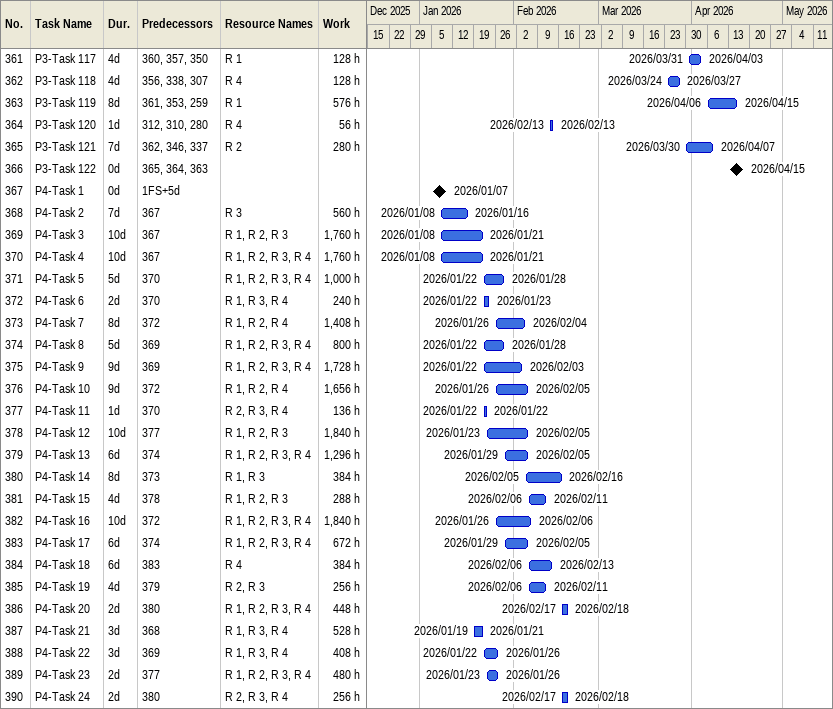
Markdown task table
| ID | Task | Duration | Start | Finish | Predecessors | Resources | Work (h) |
|---|---|---|---|---|---|---|---|
| 361 | P3-Task 117 | 4d | 2026-03-31 | 2026-04-03 | 360, 357, 350 | R 1 | 128 |
| 362 | P3-Task 118 | 4d | 2026-03-24 | 2026-03-27 | 356, 338, 307 | R 4 | 128 |
| 363 | P3-Task 119 | 8d | 2026-04-06 | 2026-04-15 | 361, 353, 259 | R 1 | 576 |
| 364 | P3-Task 120 | 1d | 2026-02-13 | 2026-02-13 | 312, 310, 280 | R 4 | 56 |
| 365 | P3-Task 121 | 7d | 2026-03-30 | 2026-04-07 | 362, 346, 337 | R 2 | 280 |
| 366 | P3-Task 122 | 0d | 2026-04-15 | 2026-04-15 | 365, 364, 363 |  |  |
| 367 | P4-Task 1 | 0d | 2026-01-07 | 2026-01-07 | 1FS+5d |  |  |
| 368 | P4-Task 2 | 7d | 2026-01-08 | 2026-01-16 | 367 | R 3 | 560 |
| 369 | P4-Task 3 | 10d | 2026-01-08 | 2026-01-21 | 367 | R 1, R 2, R 3 | 1760 |
| 370 | P4-Task 4 | 10d | 2026-01-08 | 2026-01-21 | 367 | R 1, R 2, R 3, R 4 | 1760 |
| 371 | P4-Task 5 | 5d | 2026-01-22 | 2026-01-28 | 370 | R 1, R 2, R 3, R 4 | 1000 |
| 372 | P4-Task 6 | 2d | 2026-01-22 | 2026-01-23 | 370 | R 1, R 3, R 4 | 240 |
| 373 | P4-Task 7 | 8d | 2026-01-26 | 2026-02-04 | 372 | R 1, R 2, R 4 | 1408 |
| 374 | P4-Task 8 | 5d | 2026-01-22 | 2026-01-28 | 369 | R 1, R 2, R 3, R 4 | 800 |
| 375 | P4-Task 9 | 9d | 2026-01-22 | 2026-02-03 | 369 | R 1, R 2, R 3, R 4 | 1728 |
| 376 | P4-Task 10 | 9d | 2026-01-26 | 2026-02-05 | 372 | R 1, R 2, R 4 | 1656 |
| 377 | P4-Task 11 | 1d | 2026-01-22 | 2026-01-22 | 370 | R 2, R 3, R 4 | 136 |
| 378 | P4-Task 12 | 10d | 2026-01-23 | 2026-02-05 | 377 | R 1, R 2, R 3 | 1840 |
| 379 | P4-Task 13 | 6d | 2026-01-29 | 2026-02-05 | 374 | R 1, R 2, R 3, R 4 | 1296 |
| 380 | P4-Task 14 | 8d | 2026-02-05 | 2026-02-16 | 373 | R 1, R 3 | 384 |
| 381 | P4-Task 15 | 4d | 2026-02-06 | 2026-02-11 | 378 | R 1, R 2, R 3 | 288 |
| 382 | P4-Task 16 | 10d | 2026-01-26 | 2026-02-06 | 372 | R 1, R 2, R 3, R 4 | 1840 |
| 383 | P4-Task 17 | 6d | 2026-01-29 | 2026-02-05 | 374 | R 1, R 2, R 3, R 4 | 672 |
| 384 | P4-Task 18 | 6d | 2026-02-06 | 2026-02-13 | 383 | R 4 | 384 |
| 385 | P4-Task 19 | 4d | 2026-02-06 | 2026-02-11 | 379 | R 2, R 3 | 256 |
| 386 | P4-Task 20 | 2d | 2026-02-17 | 2026-02-18 | 380 | R 1, R 2, R 3, R 4 | 448 |
| 387 | P4-Task 21 | 3d | 2026-01-19 | 2026-01-21 | 368 | R 1, R 3, R 4 | 528 |
| 388 | P4-Task 22 | 3d | 2026-01-22 | 2026-01-26 | 369 | R 1, R 3, R 4 | 408 |
| 389 | P4-Task 23 | 2d | 2026-01-23 | 2026-01-26 | 377 | R 1, R 2, R 3, R 4 | 480 |
| 390 | P4-Task 24 | 2d | 2026-02-17 | 2026-02-18 | 380 | R 2, R 3, R 4 | 256 |
